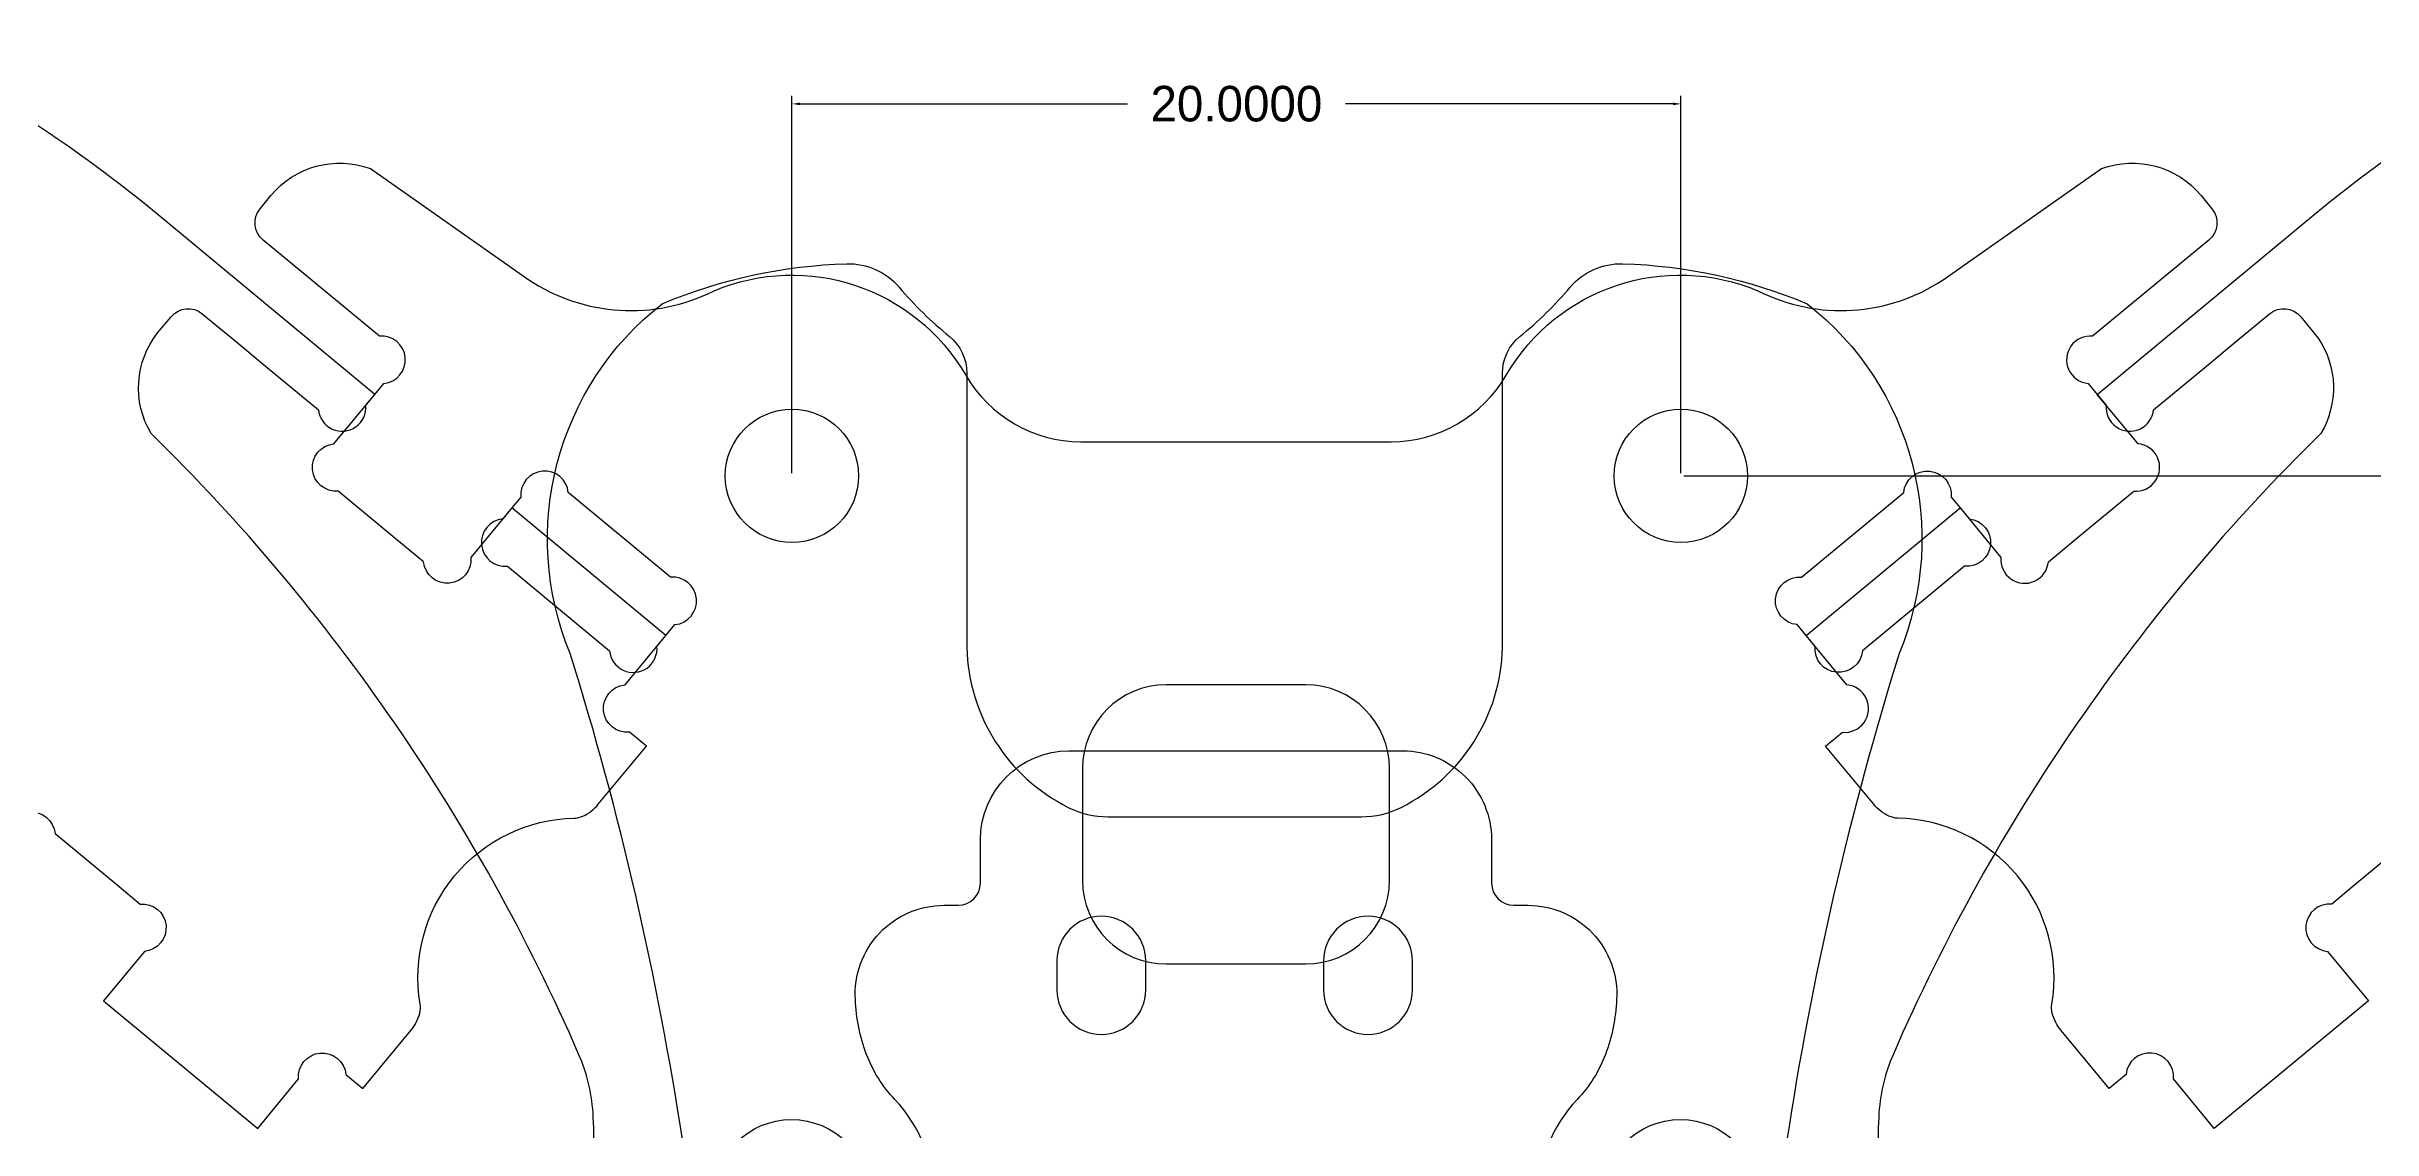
# Model space of a CAD drawing. Header units: inches. Extents: x -113 to 94, y -193 to 25.
# Drawn here: x -18.6 to 33.7, y -72.6 to -48.3 of the extents above; entities that cross this region are included whole.
import ezdxf

# ---------------------------------------------------------------- set-up
doc = ezdxf.new("R2010")
doc.units = ezdxf.units.IN
doc.header["$MEASUREMENT"] = 0
for name, color, linetype in [('Arms Nano', 50, 'Continuous'), ('Bottom Plate 20x20 Final 2.15', 130, 'Continuous'), ('LevenadtorX Assembly', 10, 'Continuous'), ('Mid - Plate 20x20 Final', 210, 'Continuous'), ('New Top Plate', 60, 'Continuous')]:
    doc.layers.add(name, color=color, linetype=linetype)
doc.styles.add('MyStyle', font='', dxfattribs={"height": 0.8})
doc.styles.get("Standard").update_dxf_attribs({"font": 'arial.ttf'})
doc.styles.get('MyStyle').set_extended_font_data('Audiowide')
doc.dimstyles.get("Standard").update_dxf_attribs({"dimtxt": 0.18, "dimasz": 0.18, "dimexe": 0.18, "dimexo": 0.0625, "dimgap": 0.09, "dimtad": 0, "dimtih": 1, "dimtoh": 1, "dimdec": 4, "dimzin": 0, "dimdsep": 46, "dimtxsty": 'Standard', "dimcen": 0.09, "dimadec": 0, "dimazin": 0, "dimtfac": 1, "dimtdec": 4, "dimtofl": 0, "dimtmove": 0, "dimatfit": 3, "dimfxl": 1, "dimtolj": 1, "dimtzin": 0, "dimarcsym": 0})

# ---------------------------------------------------------------- blocks, each defined once
blk = doc.blocks.new('*D4')
at = {"layer": 'Defpoints', "color": 0, "transparency": 16777216}
for p in [(18.138, -49.561), (-1.862, -57.93), (18.138, -57.93)]:
    blk.add_point(p, dxfattribs=at)
at = {"layer": 'LevenadtorX Assembly', "color": 0, "lineweight": -2, "transparency": 16777216}
for p, q in [((-1.862, -57.868), (-1.862, -49.381)), ((-1.682, -49.561), (5.686, -49.561)), ((17.958, -49.561), (10.59, -49.561)), ((18.138, -57.868), (18.138, -49.381))]:
    blk.add_line(p, q, dxfattribs=at)
at = {"layer": 'LevenadtorX Assembly', "color": 0, "transparency": 16777216}
for points in [[(-1.682, -49.531), (-1.682, -49.591), (-1.862, -49.561)], [(17.958, -49.531), (17.958, -49.591), (18.138, -49.561)]]:
    blk.add_solid(points, dxfattribs=at)
at = {"layer": 'LevenadtorX Assembly', "color": 0, "transparency": 16777216, "insert": (8.138, -49.561), "char_height": 0.8, "attachment_point": 5, "style": 'MyStyle'}
blk.add_mtext('\\A1;20.0000', dxfattribs=at)
blk = doc.blocks.new('*D5')
at = {"layer": 'Defpoints', "color": 0, "transparency": 16777216}
for p in [(18.138, -57.93), (18.138, -110.398), (40.499, -110.398)]:
    blk.add_point(p, dxfattribs=at)
at = {"layer": 'LevenadtorX Assembly', "color": 0, "lineweight": -2, "transparency": 16777216}
for p, q in [((18.201, -57.93), (40.679, -57.93)), ((40.499, -58.11), (40.499, -83.674)), ((40.499, -110.218), (40.499, -84.654)), ((18.201, -110.398), (40.679, -110.398))]:
    blk.add_line(p, q, dxfattribs=at)
at = {"layer": 'LevenadtorX Assembly', "color": 0, "transparency": 16777216}
for points in [[(40.469, -58.11), (40.529, -58.11), (40.499, -57.93)], [(40.469, -110.218), (40.529, -110.218), (40.499, -110.398)]]:
    blk.add_solid(points, dxfattribs=at)
at = {"layer": 'LevenadtorX Assembly', "color": 0, "transparency": 16777216, "insert": (40.499, -84.164), "char_height": 0.8, "attachment_point": 5, "style": 'MyStyle'}
blk.add_mtext('\\A1;52.4678', dxfattribs=at)

msp = doc.modelspace()

# ---------------------------------------------------------------- linework, layer by layer
at = {"layer": 'Arms Nano'}
for points in [[(-19.5085, -66.07902, -1), (-18.44319, -65.979), (-17.04659, -67.13583), (-16.52807, -67.56533, -1), (-16.42804, -68.63065), (-17.34879, -69.74223), (-13.88328, -72.6128), (-12.96253, -71.50122, -1), (-11.89721, -71.40119), (-11.51724, -71.71593), (-10.436, -70.4106, 0.11022197), (-10.23786, -70.02268, 0.1050515), (-10.22886, -69.81506, -0.4572817), (-6.766, -65.6345, 0.1050515), (-6.56369, -65.58701, 0.11022197), (-6.21943, -65.32013), (-5.13819, -64.01479), (-5.51816, -63.70005, -1), (-5.61819, -62.63474), (-4.69744, -61.52316), (-8.16295, -58.65258), (-9.0837, -59.76416, -1), (-10.14901, -59.86419), (-10.79387, -59.33004), (-12.06893, -58.27388, -1), (-12.16895, -57.20857), (-11.24819, -56.09697), (-16.16771, -52.022, 0.05637681), (-21.89658, -48.27904, 0.03135292)], [(34.6996, -65.979), (33.303, -67.13583), (32.78449, -67.56533, 1), (32.68446, -68.63065), (33.60521, -69.74223), (30.13969, -72.6128), (29.21894, -71.50122, 1), (28.15363, -71.40119), (27.77366, -71.71593), (26.69241, -70.4106, -0.11022197), (26.49428, -70.02268, -0.1050515), (26.48528, -69.81506, 0.4572817), (23.02241, -65.6345, -0.1050515), (22.8201, -65.58701, -0.11022197), (22.47584, -65.32013), (21.3946, -64.01479), (21.77457, -63.70005, 1), (21.8746, -62.63474), (20.95385, -61.52316), (24.41936, -58.65258), (25.34011, -59.76416, 1), (26.40543, -59.86419), (27.05029, -59.33004), (28.32534, -58.27388, 1), (28.42537, -57.20857), (27.5046, -56.09697), (32.42412, -52.022, -0.05637681), (38.153, -48.27904, -0.03135292)]]:
    msp.add_lwpolyline(points, format="xyb", dxfattribs=at)
at = {"layer": 'Bottom Plate 20x20 Final 2.15'}
msp.add_lwpolyline([(-6.36456, -74.36337, 0.03097111), (-6.33225, -72.35658, 0.0916381), (-6.66173, -70.94041, 0.09623546), (-16.28298, -56.97421, -0.31059529), (-16.13348, -54.713), (-15.82917, -54.34949, -0.4114325), (-15.12848, -54.28402), (-14.39536, -54.886), (-13.6667, -55.48956), (-12.51662, -56.44221, 1), (-11.4513, -56.34218), (-11.24819, -56.09698), (-11.04509, -55.85178, 1), (-11.14512, -54.78646), (-12.73297, -53.4712), (-13.76149, -52.62667, -0.41421356), (-13.83062, -51.92295), (-13.58568, -51.62465, -0.31940668), (-11.34792, -51.01739), (-7.78265, -53.51948, 0.26915578), (-3.62747, -53.7724, -0.37849833), (2.04697, -55.66595, 0.26698616), (4.63644, -57.16217), (6.48836, -57.16569), (6.78211, -57.16569), (9.76806, -57.16569), (11.61997, -57.16217, 0.26698616), (14.20944, -55.66595, -0.37849833), (19.88388, -53.7724, 0.26915578), (24.03907, -53.51948), (27.60433, -51.01739, -0.31940668), (29.84209, -51.62465), (30.08703, -51.92295, -0.41421356), (30.0179, -52.62667), (28.98938, -53.4712), (27.40153, -54.78646, 1), (27.3015, -55.85178), (27.50461, -56.09698), (27.70771, -56.34218, 1), (28.77303, -56.44221), (29.92311, -55.48956), (30.65177, -54.886), (31.38489, -54.28402, -0.4114325), (32.08558, -54.34949), (32.47713, -54.83232, -0.29044515), (32.53939, -56.97421, 0.09623546), (22.91815, -70.94041, 0.0916381), (22.58866, -72.35658, 0.03097111), (22.62098, -74.36337, -0.1304282)], format="xyb", dxfattribs=at)
for points in [[(-4.69744, -61.52316), (-4.49433, -61.27796, 1), (-4.59436, -60.21264), (-6.89453, -58.30735, 1), (-7.95984, -58.40738), (-8.16295, -58.65258), (-8.36606, -58.89778, 1), (-8.26603, -59.9631), (-7.11594, -60.91574), (-5.96586, -61.86839, 1), (-4.90054, -61.76836)], [(20.95385, -61.52316), (20.75074, -61.27796, -1), (20.85077, -60.21264), (23.15094, -58.30735, -1), (24.21626, -58.40738), (24.41936, -58.65258), (24.62247, -58.89778, -1), (24.52244, -59.9631), (23.37235, -60.91574), (22.22227, -61.86839, -1), (21.15695, -61.76836)], [(6.5581, -62.63409, 0.41421356), (4.67398, -64.51822), (4.67398, -67.03038, 0.41421356), (6.5581, -68.91451), (9.69831, -68.91451, 0.41421356), (11.58243, -67.03038), (11.58243, -64.51822, 0.41421356), (9.69831, -62.63409)]]:
    msp.add_lwpolyline(points, format="xyb", close=True, dxfattribs=at)
for centre in [(-1.86177, -57.93023), (18.13823, -57.93023)]:
    msp.add_circle(centre, 1.5, dxfattribs=at)
at = {"layer": 'Bottom Plate 20x20 Final 2.15', "linetype": 'Continuous'}
for centre in [(-1.87179, -74.16413), (18.12821, -74.16413)]:
    msp.add_circle(centre, 1.75, dxfattribs=at)
at = {"layer": 'Mid - Plate 20x20 Final'}
for points in [[(-6.36456, -74.36337, 0.03097111), (-6.33225, -72.35658, 0.0916381), (-6.66173, -70.94041, 0.09623546), (-16.28298, -56.97421, -0.31059529), (-16.13348, -54.713), (-15.82917, -54.34949, -0.4114325), (-15.12848, -54.28402), (-14.39536, -54.886), (-13.6667, -55.48956), (-12.51662, -56.44221, 1), (-11.4513, -56.34218), (-11.24819, -56.09698), (-11.04509, -55.85178, 1), (-11.14512, -54.78646), (-12.73297, -53.4712), (-13.76149, -52.62667, -0.41421356), (-13.83062, -51.92295), (-13.58568, -51.62465, -0.31940668), (-11.34792, -51.01739), (-7.78265, -53.51948, 0.26915578), (-3.62747, -53.7724, -0.37849833), (2.04697, -55.66595, 0.26698616), (4.63644, -57.16217), (6.48836, -57.16569), (6.78211, -57.16569), (9.76806, -57.16569), (11.61997, -57.16217, 0.26698616), (14.20944, -55.66595, -0.37849833), (19.88388, -53.7724, 0.26915578), (24.03907, -53.51948), (27.60433, -51.01739, -0.31940668), (29.84209, -51.62465), (30.08703, -51.92295, -0.41421356), (30.0179, -52.62667), (28.98938, -53.4712), (27.40153, -54.78646, 1), (27.3015, -55.85178), (27.50461, -56.09698), (27.70771, -56.34218, 1), (28.77303, -56.44221), (29.92311, -55.48956), (30.65177, -54.886), (31.38489, -54.28402, -0.4114325), (32.08558, -54.34949), (32.47713, -54.83232, -0.29044515), (32.53939, -56.97421, 0.09623546), (22.91815, -70.94041, 0.0916381), (22.58866, -72.35658, 0.03097111), (22.62098, -74.36337, -0.1304282)], [(0.47246, -76.34231, 0.39597208), (0.44895, -71.96092, -0.10052252), (-0.18443, -70.94852, -0.07928381), (-0.43543, -69.71314, -0.43180733), (1.56101, -67.59383), (1.87821, -67.59383, 0.41421356), (2.37821, -67.09383), (2.37821, -66.68413, -0.00500038), (2.37861, -66.64413), (2.37855, -66.11789, -0.41421356), (4.37833, -64.11767), (11.87759, -64.11685, -0.4142455), (13.87781, -66.11685), (13.87781, -66.64413, -0.00500038), (13.87821, -66.68413), (13.87821, -67.09383, 0.41421356), (14.37821, -67.59383), (14.6954, -67.59383, -0.43180733), (16.69184, -69.71314, -0.07928381), (16.44084, -70.94852, -0.10052252), (15.80746, -71.96092, 0.39597208), (15.78395, -76.34231, -0.18939025)]]:
    msp.add_lwpolyline(points, format="xyb", dxfattribs=at)
for points in [[(-4.69744, -61.52316), (-4.49433, -61.27796, 1), (-4.59436, -60.21264), (-6.89453, -58.30735, 1), (-7.95984, -58.40738), (-8.16295, -58.65258), (-8.36606, -58.89778, 1), (-8.26603, -59.9631), (-7.11594, -60.91574), (-5.96586, -61.86839, 1), (-4.90054, -61.76836)], [(20.95385, -61.52316), (20.75074, -61.27796, -1), (20.85077, -60.21264), (23.15094, -58.30735, -1), (24.21626, -58.40738), (24.41936, -58.65258), (24.62247, -58.89778, -1), (24.52244, -59.9631), (23.37235, -60.91574), (22.22227, -61.86839, -1), (21.15695, -61.76836)]]:
    msp.add_lwpolyline(points, format="xyb", close=True, dxfattribs=at)
for centre in [(-1.86177, -57.93023), (18.13823, -57.93023)]:
    msp.add_circle(centre, 1.5, dxfattribs=at)
at = {"layer": 'New Top Plate'}
msp.add_lwpolyline([(-3.47243, -84.1641, 0.0757727), (-6.85145, -61.92483, -0.33712359), (-4.78372, -54.05923, -0.09228706), (-0.62897, -53.15742, -0.22557163), (0.54728, -53.68193, 0.04819037), (1.68273, -54.79478, -0.2244755), (2.07367, -55.62169), (2.07367, -61.78959, 0.27880566), (4.35588, -65.39047, 0.11604103), (5.24753, -65.60023), (7.90244, -65.60023), (8.29491, -65.60023), (10.94981, -65.60023, 0.11604103), (11.84146, -65.39047, 0.27880566), (14.12367, -61.78959), (14.12367, -55.62169, -0.2244755), (14.51461, -54.79478, 0.04819037), (15.65006, -53.68193, -0.22557163), (16.82631, -53.15742, -0.09228706), (20.98107, -54.05923, -0.33712359), (23.04879, -61.92483, 0.07569212), (19.66977, -84.1641, 0.07547388)], format="xyb", dxfattribs=at)
for points in [[(6.09867, -69.49974), (6.09867, -68.84074, 0.41421356), (5.09867, -67.84074), (5.09867, -67.84074, 0.41421356), (4.09867, -68.84074), (4.09867, -69.49974, 0.41421356), (5.09867, -70.49974, 0.41421356)], [(10.09867, -69.49974, 0.41421356), (11.09867, -70.49974, 0.41421356), (12.09867, -69.49974), (12.09867, -68.84074, 0.41421356), (11.09867, -67.84074), (11.09867, -67.84074, 0.41421356), (10.09867, -68.84074)]]:
    msp.add_lwpolyline(points, format="xyb", close=True, dxfattribs=at)
for points in [[(5.09867, -70.49974), (5.09867, -70.49974)], [(11.09867, -70.49974), (11.09867, -70.49974)]]:
    msp.add_lwpolyline(points, close=True, dxfattribs=at)
for centre in [(-1.86177, -57.93023), (18.13823, -57.93023)]:
    msp.add_circle(centre, 1.5, dxfattribs=at)

# ---------------------------------------------------------------- dimensions: what is measured, and where the dimension line sits
at = {"layer": 'LevenadtorX Assembly'}
dim = msp.add_linear_dim(base=(18.13823, -49.56115), p1=(-1.86177, -57.93023), p2=(18.13823, -57.93023), dimstyle='Standard', override={"dimtxsty": 'MyStyle'}, dxfattribs=at)
dim.commit()
dim.dimension.update_dxf_attribs({"geometry": '*D4', "text_midpoint": (8.13823, -49.56115)})
dim = msp.add_linear_dim(base=(40.49858, -110.39802), p1=(18.13823, -57.93023), p2=(18.13823, -110.39802), angle=90, dimstyle='Standard', override={"dimtxsty": 'MyStyle'}, dxfattribs=at)
dim.commit()
dim.dimension.update_dxf_attribs({"geometry": '*D5', "text_midpoint": (40.49858, -84.16413)})

doc.saveas('drawing.dxf')
